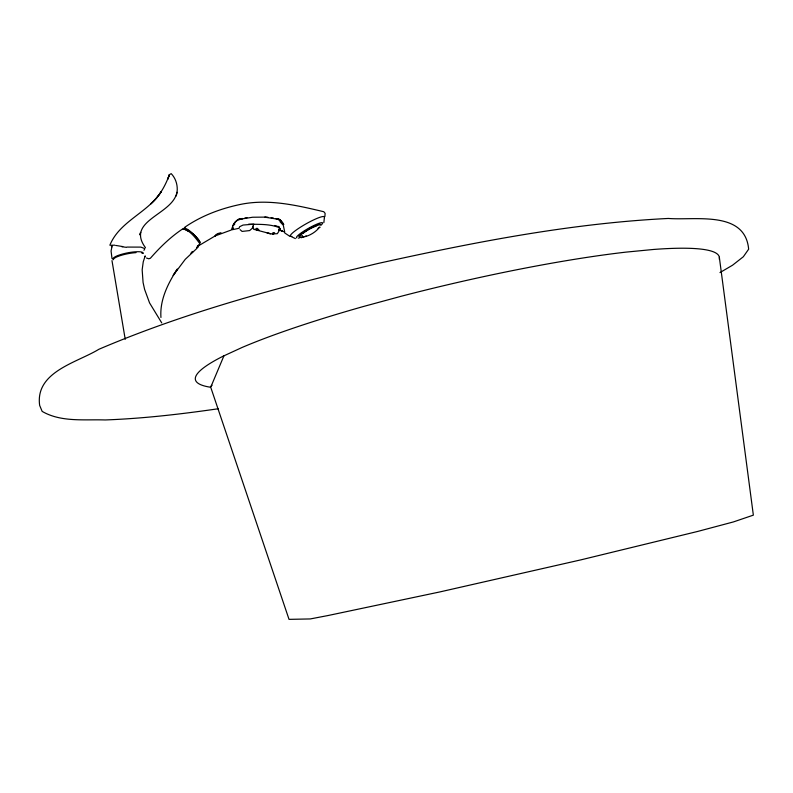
<?xml version="1.0" encoding="UTF-8"?>
<svg xmlns="http://www.w3.org/2000/svg" width="793" height="793" viewBox="0 0 793 793"><rect width="100%" height="100%" fill="white"/><g stroke="black" fill="none" stroke-linecap="round" stroke-linejoin="round"><path stroke-width="1.19" d="M145.139 256.744L145.198 255.871L143.255 261.799L142.165 269.779L143.077 282.467L144.594 289.356L149.57 302.926L161.752 322.92M324.892 216.578L325.12 213.347L323.792 211.731C296.671 205.278 268.51 198.656 240.616 204.386C220.771 208.509 201.392 215.746 184.66 227.343M324.287 218.313L323.871 222.615M145.436 247.624C125.433 220.424 172.636 214.863 176.938 192.293M176.185 195.95C178.653 188.387 176.77 179.327 171.189 173.637L169.246 174.787L167.838 179.129L169.424 174.678C165.39 185.602 159.611 196.238 150.69 203.93L156.637 197.883L161.366 191.509C147.944 212.722 119.753 221.118 109.949 245.007L110.088 245.424M183.877 228.295L184.531 227.928L187.723 229.455L193.145 233.895A11.518 2.27 44.2 0 1 199.677 241.409L199.846 243.709L197.626 247.327L199.777 244.294M183.262 229.137C189.676 230.02 195.484 237.722 199.37 243.054M112.19 245.592L111.07 251.024L112.021 258.587M279.552 227.076L279.384 227.631C280.474 229.385 278.353 232.131 277.263 233.717L270.978 233.876L253.601 229.266L252.937 226.689M253.056 226.104L252.233 228.315L249.626 230.585L242.083 231.417L240.061 229.633M223.933 355.829L210.72 387.232L289.029 619.363L310.281 618.936L327.975 615.546L439.877 591.925L581.031 559.828L697.642 531.449L733.366 521.943L753.35 515.143L719.34 257.289M233.073 227.284L232.131 229.752L239.07 228.285L239.625 226.719L243.064 225.053L253.879 224.171M253.165 225.509L253.492 224.756M232.914 225.618L233.717 223.923M183.074 229.336L183.332 228.83M319.876 227.432L318.241 228.404M197.665 245.533L196.763 248.199L198.904 245.116M234.203 224.875L234.837 223.834M232.488 229.326L233.132 228.305M176.898 269.719L177.216 269.233L173.191 275.409L185.245 259.331L196.704 248.566M177.216 269.233C167.947 283.458 159.661 300.041 160.949 317.458M215.607 235.362L217.341 233.707L220.979 232.716M212.048 385.269L210.095 387.172A269.015 34.961 -13.2 0 1 223.021 356.245L242.152 347.433A269.015 34.961 -13.2 0 1 363.025 306.613L401.327 296.225A269.015 34.961 -13.2 0 1 625.984 252.124L653.69 249.448A269.015 34.961 -13.2 0 1 719.291 259.202M234.391 222.793L237.959 219.889L242.301 218.898M143.959 250.32L144.851 248.635L140.876 247.109L126.83 247.079M302.748 236.929L301.429 237.751M316.982 225.618L319.46 224.27L318.905 224.816M319.946 224.786L320.392 224.29L319.331 224.687M182.816 228.83C170.574 236.948 160.027 247.247 150.392 258.24L148.797 258.796L146.497 258.022M199.965 244.948L215.141 235.937L231.219 230.029M308.358 229.673C311.342 227.442 304.453 231.308 307.872 229.94M316.556 225.678L317.676 224.796L315.634 226.134M719.985 272.574L732.534 265.219L743.338 256.744L748.651 249.18C745.113 210.076 694.936 220.603 668.37 218.452C570.365 223.329 473.699 242.311 378.083 263.454C283.369 286.065 188.605 310.945 98.867 349.287C76.971 362.669 35.021 371.758 39.65 405.382L42.158 411.398C61.041 422.372 84.227 419.259 105.172 419.953C143.117 418.555 180.863 414.164 218.422 408.732M300.339 235.749L299.209 236.76M303.818 236.919L302.876 237.295M242.569 218.511C236.145 218.095 233.013 224.548 231.635 229.504M306.207 235.937L305.325 236.264M301.053 234.708L299.744 235.194L302.143 233.757M300.656 235.015L298.872 236.205L300.081 235.789M319.886 227.046L319.123 227.363M278.888 229.018L279.483 228.78M298.495 238.178L302.609 236.611M301.875 235.491L302.411 235.442M238.752 219.641L241.102 219.096M115.738 245.433L122.727 246.573M244.809 218.065L247 217.708M237.95 219.562L252.66 217.232L264.386 217.123L278.918 219.383L280.821 220.504L283.121 223.428M248.635 224.171C258.875 224.488 269.907 223.745 279.493 227.76M303.531 236.978C309.022 235.997 314.573 232.785 318.33 228.681L318.162 228.206M272.921 232.607L274.596 232.745M114.777 245.176L111.208 245.245L111.763 247.079M264.971 216.945L267.965 217.262M121.805 246.722L126.146 247.307M279.86 221.554L283.309 225.291L284.717 232.071L278.65 229.752L280.137 229.97L280.296 228.553M271.127 217.688L273.466 218.105M280.425 220.266L278.858 219.602L280.425 220.266L283.835 224.459M185.542 228.404L184.858 228.255A11.667 2.28 44.3 0 0 184.194 228.701M274.685 225.509L276.856 226.025M275.706 218.581L278.918 219.383M279.067 229.92L282.159 230.902L278.65 229.752M277.946 226.332L278.868 226.699M184.035 228.78L188.635 231.467M295.392 238.584L291.447 236.73M290.069 236.483L284.707 232.954M188.724 230.248L193.908 234.669A11.003 2.151 44.3 0 1 198.181 239.367A11.092 2.171 44.3 0 1 199.36 241.013L200.143 242.39M111.982 260.61L125.225 339.305M278.908 218.878L278.938 219.978M296.889 237.87A14.988 2.21 -29.5 0 1 311.252 226.818A14.988 2.21 -29.5 0 1 320.798 225.371M302.995 233.459A8.812 1.299 -29.5 0 1 307.694 230.188M308.685 229.613A8.812 1.299 -29.5 0 1 315.812 226.273M291.874 236.364A19.547 2.924 -29.5 0 1 304.909 224.498A19.547 2.924 -29.5 0 1 324.268 217.669M113.558 259.569A15.335 3.192 -11.1 0 1 126.285 253.126A15.335 3.192 -11.1 0 1 143.166 253.254M113.221 259.678A15.335 3.182 -11.1 0 1 120.863 255.435A15.335 3.182 -11.1 0 1 136.029 252.64M141.471 252.828A15.335 3.182 -11.1 0 1 142.909 253.354M306.395 230.654L303.907 232.111L306.395 230.654M140.599 232.428L139.925 234.718L140.599 232.428M301.509 233.667L303.987 232.349L301.509 233.667M312.769 227.095L315.208 225.827L312.769 227.095M215.904 235.214L215.141 235.937L215.904 235.214M309.904 228.473L312.313 227.264L309.904 228.473M192.124 252.015L191.004 253.324L193.066 251.45L192.124 252.015M273.734 233.876L272.425 233.935L273.734 233.876M270.373 233.657L267.35 233.162L270.373 233.657M259.361 230.396L255.118 229.207L259.361 230.396M257.725 228.642L256.783 228.374L257.725 228.642"/></g></svg>
